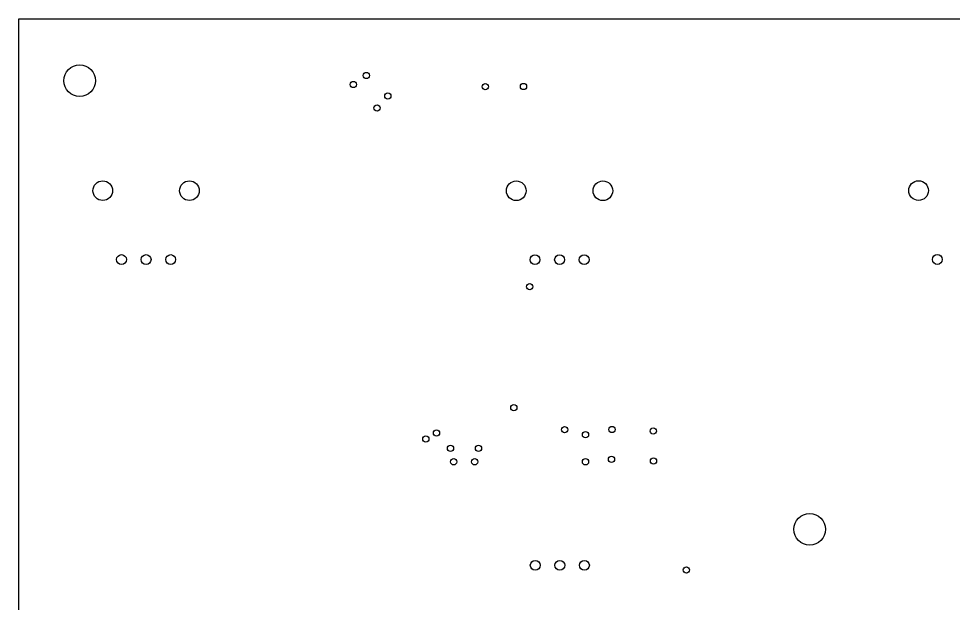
# Model space of a CAD drawing. Extents: x 0 to 360, y 0 to 260.
# Drawn here: x 0 to 95, y 200.6 to 260 of the extents above; entities that cross this region are included whole.
import ezdxf

# ---------------------------------------------------------------- set-up
doc = ezdxf.new("R2010")
doc.units = 0
doc.layers.add('BLACK', color=7, linetype='CONTINUOUS')

msp = doc.modelspace()

# ---------------------------------------------------------------- linework, layer by layer
at = {"layer": 'BLACK', "linetype": 'CONTINUOUS'}
for p, q in [((0, 0), (0, 260)), ((0, 260), (360, 260))]:
    msp.add_line(p, q, dxfattribs=at)
at = {"layer": 'WHITE'}
for centre, radius in [((6.2, 253.7), 1.6), ((34.0096, 253.317), 0.3175), ((35.3304, 254.231), 0.3175), ((47.4208, 253.088), 0.3175), ((51.307, 253.113), 0.3175), ((37.5148, 252.148), 0.3175), ((36.4226, 250.929), 0.3175), ((8.55, 242.53), 1), ((17.35, 242.53), 1), ((50.57, 242.52), 1), ((59.37, 242.52), 1), ((91.46, 242.54), 1), ((10.45, 235.53), 0.5), ((12.95, 235.53), 0.5), ((15.45, 235.53), 0.5), ((52.47, 235.52), 0.5), ((54.97, 235.52), 0.5), ((57.47, 235.52), 0.5), ((93.36, 235.54), 0.5), ((51.942, 232.768), 0.3175), ((50.32, 220.49), 0.3175), ((55.48, 218.24), 0.3175), ((60.2986, 218.265), 0.3175), ((41.3765, 217.312), 0.3175), ((42.4678, 217.909), 0.3175), ((57.6062, 217.731), 0.3175), ((64.4896, 218.112), 0.3175), ((43.8902, 216.36), 0.3175), ((46.735, 216.36), 0.3175), ((44.2204, 214.988), 0.3175), ((46.354, 214.988), 0.3175), ((57.6062, 214.988), 0.3175), ((60.2478, 215.242), 0.3175), ((64.515, 215.064), 0.3175), ((80.39, 208.13), 1.6), ((52.5, 204.47), 0.5), ((55, 204.47), 0.5), ((57.5, 204.47), 0.5), ((67.86, 204), 0.3175)]:
    msp.add_circle(centre, radius, dxfattribs=at)

doc.saveas('drawing.dxf')
